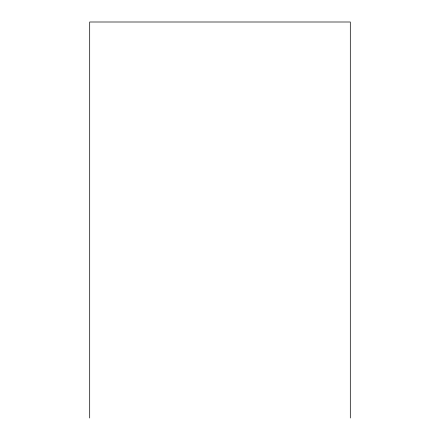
<?xml version="1.0" encoding="UTF-8"?>
<svg xmlns="http://www.w3.org/2000/svg" width="440" height="440" viewBox="0 0 440 440"><rect width="100%" height="100%" fill="white"/><g stroke="black" fill="none" stroke-linecap="round" stroke-linejoin="round"><path stroke-width="0.66" d="M350.312 418L350.312 22L89.689 22L89.689 418"/></g></svg>
